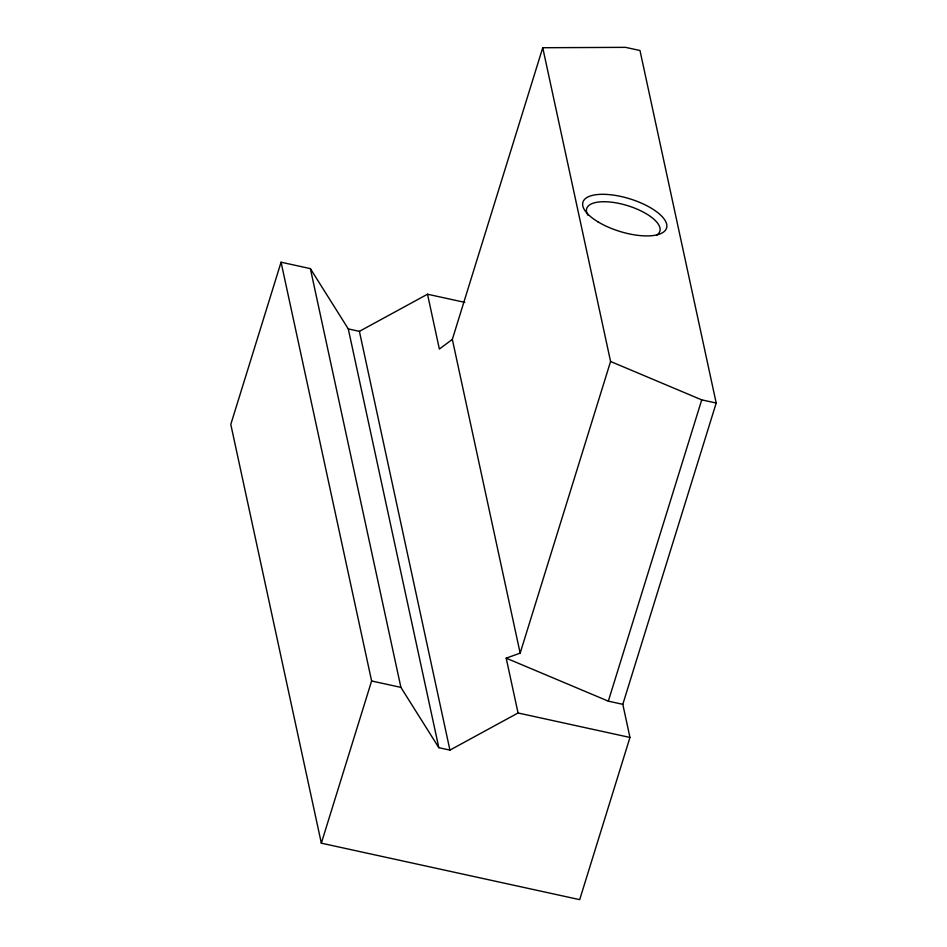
<?xml version="1.0" encoding="UTF-8"?>
<svg xmlns="http://www.w3.org/2000/svg" width="947" height="947" viewBox="0 0 947 947"><rect width="100%" height="100%" fill="white"/><g stroke="black" fill="none" stroke-linecap="round" stroke-linejoin="round"><path stroke-width="1.42" d="M518.056 712.984L449.932 750.107L438.828 747.68L348.283 328.917L310.367 268.617L281.07 262.212L230.796 424.41L321.341 843.173L579.694 899.65L629.968 737.453L622.806 704.331L716.204 403.031L639.983 50.511L625.505 47.35L542.738 47.729L452.335 339.393L520.163 653.146L506.195 658.153L518.056 712.984L629.968 737.453M321.341 843.173L371.615 680.976L281.07 262.212M520.163 653.146L610.578 361.482L542.738 47.729M622.806 704.331L608.329 701.159L701.727 399.871L610.578 361.482M452.335 339.393L439.372 349.064L427.511 294.221L359.398 331.343L348.283 328.917M427.511 294.221L464.823 302.377M701.727 399.871L716.204 403.031M371.615 680.976L400.901 687.38L438.828 747.68M506.195 658.153L608.329 701.159M359.398 331.343L449.932 750.107M310.367 268.617L400.901 687.38M587.98 215.265A38.294 14.915 17.2 0 1 625.742 205.097A38.294 14.915 17.2 0 1 656.792 235.045M597.971 221.847A43.763 17.046 17.2 0 0 666.286 228.807A43.763 17.046 17.2 0 0 610.01 194.691A43.763 17.046 17.2 0 0 597.971 221.847"/></g></svg>
